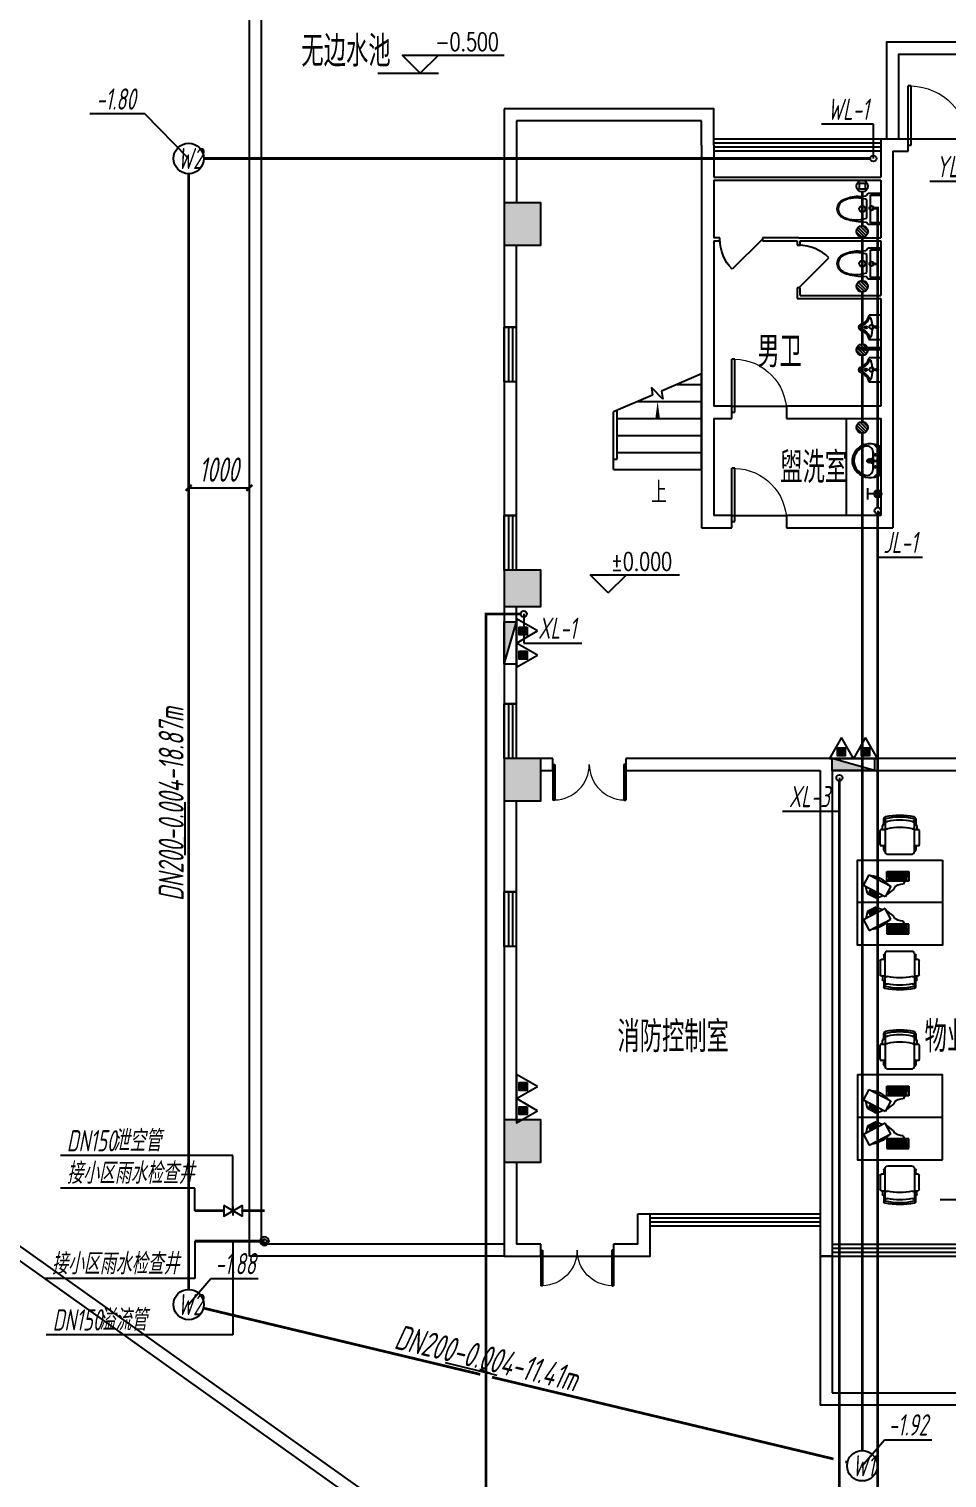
# Model space of a CAD drawing. Header units: millimetres. Extents: x 431368 to 504968, y -86454 to -30681.
# Drawn here: x 443225 to 458347, y -66919 to -43055 of the extents above; entities that cross this region are included whole.
import ezdxf

# ---------------------------------------------------------------- set-up
doc = ezdxf.new("R2010")
doc.units = ezdxf.units.MM
doc.header["$LTSCALE"] = 1000
doc.header["$MEASUREMENT"] = 0
doc.linetypes.add('DASH', pattern=[0.35, 0.25, -0.1])
doc.layers.get('0').update_dxf_attribs({"linetype": 'CONTINUOUS'})
doc.layers.get('Defpoints').update_dxf_attribs({"linetype": 'CONTINUOUS'})
for name, color, linetype in [('A-FURN', 251, 'CONTINUOUS'), ('A-ROOM-IDEN', 31, 'CONTINUOUS'), ('COLUMN', 9, 'CONTINUOUS'), ('CURTWALL', 4, 'CONTINUOUS'), ('DIM_ELEV', 3, 'CONTINUOUS'), ('DIM_SYMB', 3, 'CONTINUOUS'), ('EQUIP_地漏', 7, 'CONTINUOUS'), ('EQUIP_污水', 7, 'CONTINUOUS'), ('EQUIP_消火栓', 7, 'CONTINUOUS'), ('EQUIP_灭火器', 7, 'CONTINUOUS'), ('EQUIP_给水', 7, 'CONTINUOUS'), ('LATRINE', 6, 'CONTINUOUS'), ('PIPE-污水', 2, 'DASH'), ('PIPE-消防', 1, 'TG_X'), ('PIPE-给水', 3, 'TG_J'), ('PIPE-雨水', 4, 'TG_Y'), ('PUB_HATCH', 8, 'CONTINUOUS'), ('PUB_TEXT', 7, 'CONTINUOUS'), ('ROAD', 8, 'CONTINUOUS'), ('S_E_STAIR', 4, 'CONTINUOUS'), ('STAIR', 2, 'CONTINUOUS'), ('TEXT_污水', 7, 'CONTINUOUS'), ('TWT_DIM', 3, 'CONTINUOUS'), ('TWT_LEAD', 3, 'CONTINUOUS'), ('TWT_SYMB', 3, 'CONTINUOUS'), ('TWT_TEXT', 7, 'CONTINUOUS'), ('VALVE_污水', 7, 'CONTINUOUS'), ('VALVE_给水', 7, 'CONTINUOUS'), ('VALVE_雨水', 7, 'CONTINUOUS'), ('VPIPE-污水', 2, 'DASH'), ('VPIPE-消防', 1, 'TG_X'), ('VPIPE-给水', 3, 'TG_J'), ('WALL', 9, 'CONTINUOUS'), ('WELL_污水', 2, 'CONTINUOUS'), ('WINDOW', 4, 'CONTINUOUS'), ('填充', 8, 'CONTINUOUS'), ('看线', 254, 'CONTINUOUS')]:
    doc.layers.add(name, color=color, linetype=linetype)
doc.styles.add('_TCH_DIM', font='SIMPLEX', dxfattribs={"bigfont": 'GBCBIG'})
doc.styles.add('FS-TEXT', font='gbeitc.shx', dxfattribs={"width": 0.75, "height": 600, "bigfont": 'hztxt.shx'})
doc.styles.add('FS-TEXT_T3', font='gbeitc.shx', dxfattribs={"width": 0.75, "bigfont": 'hztxt.shx'})
doc.styles.get("Standard").update_dxf_attribs({"font": 'GBENOR', "bigfont": 'GBCBIG'})
doc.styles.add('TG_LINETYPE', font='SIMPLEX', dxfattribs={"width": 0.8, "height": 3, "bigfont": 'HZTXT'})
doc.linetypes.add('TG_J', pattern='A,2,-0.3,["J",TG_LINETYPE,S=0.1,R=0,X=-0.23,Y=-0.15],0', length=2.3)
doc.linetypes.add('TG_X', pattern='A,2,-0.3,["X",TG_LINETYPE,S=0.1,R=0,X=-0.23,Y=-0.15],0', length=2.3)
doc.linetypes.add('TG_X1', pattern='A,2,-0.6,["X1",TG_LINETYPE,S=0.1,R=0,X=-0.52,Y=-0.15],0', length=2.6)
doc.linetypes.add('TG_Y', pattern='A,3.5,-0.4,["Y",TG_LINETYPE,S=0.1,R=0,X=-0.35,Y=-0.2],0', length=3.9)
doc.dimstyles.new('_TWT_ARCH&&100', dxfattribs={"dimtxt": 400, "dimasz": 100, "dimexe": 250, "dimexo": 300, "dimgap": 100, "dimtad": 1, "dimdec": 0, "dimzin": 0, "dimdsep": 46, "dimtxsty": 'FS-TEXT_T3', "dimblk": 'ARCHTICK', "dimcen": 0.09, "dimclrt": 7, "dimazin": 2, "dimtfac": 1, "dimtdec": 0, "dimtix": 1, "dimtmove": 2, "dimatfit": 3, "dimfxl": 1, "dimtolj": 1, "dimtzin": 0, "dimarcsym": 0})

# ---------------------------------------------------------------- blocks, each defined once
blk = doc.blocks.new('A-Lavatory-Closestool-b')
for p, q in [((0, -255), (0, 255)), ((0, 255), (205, 255)), ((205, 255), (238, 216)), ((2, 228), (171, 228)), ((171, 228), (171, -228)), ((232, -150), (232, 150)), ((371, 206), (238, 216)), ((171, -228), (2, -228)), ((205, -255), (238, -216)), ((371, -206), (238, -216)), ((0, -255), (205, -255))]:
    blk.add_line(p, q)
blk.add_circle((305, 0), 50)
for centre, radius, start, end in [((404, -316), 498, 64.6821, 110.2796), ((324, -545), 752, 66.359, 86.3479), ((556, 0), 147, 294.6746, 65.3254), ((564, 0), 157, 293.0967, 66.9033), ((403, 311), 493, 249.6179, 254.5299), ((404, 317), 498, 254.8567, 295.3019), ((324, 545), 752, 273.6521, 293.641)]:
    blk.add_arc(centre, radius, start, end)
blk = doc.blocks.new('fhjhf')
at = {"layer": '填充'}
for p, q in [((262938, 55631), (262555, 55631)), ((262424, 55241), (262424, 55471)), ((262444, 55491), (262504, 55491)), ((262481, 55491), (262481, 55561)), ((262504, 55581), (262504, 55056)), ((262988, 55056), (262988, 55581)), ((262988, 55491), (263049, 55491)), ((263009, 55561), (263009, 55491)), ((263069, 55471), (263069, 55241)), ((262504, 55221), (262444, 55221)), ((262464, 55163), (262464, 55221)), ((262504, 55143), (262484, 55143)), ((262484, 55045), (262484, 55143)), ((263049, 55221), (262988, 55221)), ((262988, 55143), (263009, 55143)), ((263009, 55143), (263009, 55045)), ((263029, 55221), (263029, 55163))]:
    blk.add_line(p, q, dxfattribs=at)
for centre, major_axis, start_param, end_param in [((262555, 55581), (-50.4, 0), -1.570796, 0), ((262555, 55581), (50.4, 0), 1.570796, 3.141593), ((262938, 55581), (-50.4, 0), 3.141593, 4.712389), ((262938, 55581), (-50.4, 0), 3.141593, 4.712389), ((262444, 55471), (-20.2, 0), -1.570796, 0), ((262444, 55471), (-20.2, 0), -1.570796, 0), ((262501, 55561), (20.6, 0), 1.413405, 3.132879), ((262501, 55561), (-20.2, 0), -1.570796, 0), ((262988, 55561), (20.2, 0), 0, 1.570796), ((262988, 55561), (20.2, 0), 0, 1.570796), ((263049, 55471), (20.2, 0), 0, 1.570796), ((263049, 55471), (-20.2, 0), 3.141593, 4.712389), ((262444, 55241), (20.2, 0), 3.141593, 4.712389), ((262444, 55241), (20.2, 0), 3.141593, 4.712389), ((262484, 55163), (-20.2, 0), 0, 1.570796), ((262484, 55163), (-20.2, 0), 0, 1.570796), ((262535, 55184), (-30.3, 0), 4.47248, 6.283185), ((262746, 56043), (-861, 0), 1.330887, 1.810706), ((262958, 55184), (30.3, 0), 0, 1.810706), ((263009, 55163), (20.2, 0), 4.712389, 6.283185), ((263009, 55163), (20.2, 0), 4.712389, 6.283185), ((263049, 55241), (-20.2, 0), 1.570796, 3.141593), ((263049, 55241), (-20.2, 0), 1.570796, 3.141593), ((262515, 55045), (-30.3, 0), 0, 1.364824), ((262515, 55045), (30.3, 0), 3.141593, 4.506416), ((262535, 55063), (-30.3, 0), 4.47248, 6.283185), ((262515, 55056), (10.1, 0), 3.141593, 4.500686), ((262746, 56146), (-1164, 0), 1.364824, 1.776769), ((262746, 56146), (-1164, 0), 1.364824, 1.776769), ((262746, 56126), (1114, 0), 4.500686, 4.924092), ((262746, 55922), (-861, 0), 1.330887, 1.810706), ((262958, 55063), (30.3, 0), 0, 1.810706), ((262978, 55056), (10.1, 0), -1.359094, 0), ((262978, 55045), (-30.3, 0), 1.776769, 3.141593), ((262978, 55045), (-30.3, 0), 1.776769, 3.141593)]:
    blk.add_ellipse(centre, major_axis=major_axis, ratio=0.991572, start_param=start_param, end_param=end_param, dxfattribs=at)
blk = doc.blocks.new('fdhfgkhk')
at = {"layer": '填充'}
for p, q in [((262965, 57284), (263044, 57424)), ((263282, 57108), (262965, 57284)), ((263004, 57298), (262999, 57290)), ((262999, 57290), (263272, 57138)), ((263277, 57147), (263004, 57298)), ((263012, 57313), (263007, 57305)), ((263007, 57305), (263281, 57153)), ((263286, 57161), (263012, 57313)), ((263021, 57328), (263016, 57320)), ((263016, 57320), (263289, 57168)), ((263294, 57176), (263021, 57328)), ((263029, 57343), (263024, 57334)), ((263024, 57334), (263298, 57183)), ((263302, 57191), (263029, 57343)), ((263037, 57358), (263033, 57349)), ((263033, 57349), (263306, 57197)), ((263311, 57206), (263037, 57358)), ((263044, 57424), (263360, 57248)), ((263054, 57387), (263049, 57379)), ((263049, 57379), (263323, 57227)), ((263327, 57235), (263054, 57387)), ((263101, 57392), (263148, 57419)), ((263148, 57419), (263193, 57405)), ((263193, 57405), (263232, 57394)), ((263232, 57394), (263290, 57393)), ((263290, 57393), (263330, 57418)), ((263330, 57418), (263405, 57432)), ((263342, 57350), (263508, 57458)), ((263563, 57016), (263342, 57350)), ((263405, 57432), (263482, 57441)), ((263508, 57458), (263729, 57124)), ((263652, 57408), (263530, 57424)), ((263597, 57372), (263685, 57238)), ((263610, 57381), (263699, 57247)), ((263626, 57391), (263714, 57257)), ((263652, 57408), (263741, 57274)), ((263741, 57274), (263707, 57157)), ((263272, 57138), (263277, 57147)), ((263281, 57153), (263286, 57161)), ((263360, 57248), (263282, 57108)), ((263289, 57168), (263294, 57176)), ((263298, 57183), (263302, 57191)), ((263306, 57197), (263311, 57206)), ((263323, 57227), (263327, 57235)), ((263729, 57124), (263563, 57016))]:
    blk.add_line(p, q, dxfattribs=at)
blk.add_ellipse((263776, 57393), major_axis=(-419, 0), ratio=0.991572, start_param=0.184715, end_param=0.975735, dxfattribs=at)
blk = doc.blocks.new('_FZH')
blk.add_lwpolyline([(-0.5, -0.5), (0.5, -0.5), (0.5, 0.5), (-0.5, 0.5)], close=True)
at = {"layer": 'PUB_HATCH'}
blk.add_solid([(-0.5, -0.5), (0.5, -0.5), (-0.5, 0.5), (0.5, 0.5)], dxfattribs=at)
blk = doc.blocks.new('$TCHSYS$WIN2D')
for p, q in [((-0.5, 0.5), (0.5, 0.5)), ((-0.5, 0.5), (-0.5, -0.5)), ((0.5, 0.5), (0.5, -0.5)), ((0.5, 0.167), (-0.5, 0.167)), ((0.5, -0.167), (-0.5, -0.167)), ((-0.5, -0.5), (0.5, -0.5))]:
    blk.add_line(p, q)
blk = doc.blocks.new('$DorLib2D$00000002')
for p, q in [((-0.5, 0), (-0.5, 0.4875)), ((-0.475, 0.4875), (-0.5, 0.4875)), ((-0.475, 0), (-0.475, 0.4875)), ((0.475, 0), (0.475, 0.4875)), ((0.475, 0.4875), (0.5, 0.4875)), ((0.5, 0), (0.5, 0.4875)), ((-0.5, 0), (-0.475, 0)), ((0.5, 0), (0.475, 0))]:
    blk.add_line(p, q)
at = {"lineweight": 13}
for centre, start, end in [((-0.4875, 0), 0, 88.53072), ((0.4875, 0), 91.46928, 180)]:
    blk.add_arc(centre, 0.4875, start, end, dxfattribs=at)
blk = doc.blocks.new('$DorLib2D$00000001')
for p, q in [((0.45, 0.975), (0.5, 0.975)), ((0.45, 0), (0.45, 0.975)), ((0.5, 0), (0.5, 0.975)), ((0.5, 0), (0.45, 0))]:
    blk.add_line(p, q)
at = {"lineweight": 13}
blk.add_arc((0.475, 0), 0.975, 91.4693, 180, dxfattribs=at)
blk = doc.blocks.new('$DorLib2D$00000114')
at = {"color": 0}
blk.add_line((0.5, 0), (-0.207, 0.707), dxfattribs=at)
blk.add_arc((0.5, 0), 1, 135, 180, dxfattribs=at)
blk = doc.blocks.new('$lvtry$00000178')
at = {"color": 0}
for p, q in [((-238, 0), (238, 0)), ((-214, -36), (-272, -91)), ((-180, -23), (180, -23)), ((-142, -105), (140, -105)), ((140, -105), (-142, -105)), ((216, -37), (268, -91))]:
    blk.add_line(p, q, dxfattribs=at)
blk.add_lwpolyline([(-104, -430, 0.224698), (110, -425, 0.348046), (269, -79), (239, 0), (-241, 0), (-271, -79, 0.356844)], format="xyb", close=True, dxfattribs=at)
for centre, radius in [((-100, -65), 16.3), ((1, -172), 31.6), ((100, -65), 16.3)]:
    blk.add_circle(centre, radius, dxfattribs=at)
at = {"color": 0, "lineweight": 13}
blk.add_circle((1, -172), 23, dxfattribs=at)
at = {"color": 0}
for centre, radius, start, end in [((-142, -205), 100, 90, 190.5602), ((-1, -179), 243, 190.5602, 349.4398), ((-180, -73), 50, 90, 133.181), ((140, -205), 100, 349.4398, 90), ((180, -73), 50, 44.5607, 90)]:
    blk.add_arc(centre, radius, start, end, dxfattribs=at)
for p in [(0, -65), (1, -172)]:
    blk.add_point(p, dxfattribs=at)
blk = doc.blocks.new('$lvtry$00000224')
at = {"color": 0, "elevation": 0}
blk.add_lwpolyline([(-205, -191), (-205, 0), (205, 0), (205, -191, 0.268068), (51, -323, -0.317765), (0, -360, -0.317765), (-51, -323, 0.268068)], format="xyb", close=True, dxfattribs=at)
at = {"color": 0}
for centre in [(0, -60, 0), (0, -242, 0)]:
    blk.add_circle(centre, 20, dxfattribs=at)
for centre, radius, start, end in [((-152, -175, 0), 10, 114.1084, 248.1394), ((5, -526, 0), 395, 66.6675, 114.1084), ((-243, -401, 0), 233, 19.2639, 68.1394), ((243, -401, 0), 233, 110.4941, 160.7361), ((158, -173, 0), 10, 290.4941, 66.6675), ((0, -316, 0), 24, 199.2639, 269.4998), ((0, -316, 0), 24, 270.5002, 340.7361)]:
    blk.add_arc(centre, radius, start, end, dxfattribs=at)
for p in [(0, -60, 0), (0, -242, 0)]:
    blk.add_point(p, dxfattribs=at)
blk = doc.blocks.new('$TwtSys$00000141')
for p, q in [((-94, 8), (-10, 92)), ((-94, 8), (-10, 92)), ((-87, -35), (35, 87)), ((-87, -35), (35, 87)), ((-66, -66), (66, 66)), ((-66, -66), (66, 66)), ((-32, -87), (88, 33)), ((-32, -87), (88, 33)), ((11, -92), (92, -11)), ((11, -92), (92, -11))]:
    blk.add_line(p, q)
blk.add_circle((0, 0), 94)
blk.add_circle((0, 0), 94)
blk = doc.blocks.new('$TwtSys$00000546')
h = blk.add_hatch()
h.set_pattern_fill('ANSI31', color=256, scale=200, style=0)
h.set_pattern_definition([(45, (-38543.802, -6670.83), (-17.67767, 17.67767), [])])
h.paths.add_polyline_path([(-65, 174), (65, 174), (65, 44), (-65, 44)])
for points in [[(0, 344), (-198, 0), (198, 0)], [(-65, 174), (65, 174), (65, 44), (-65, 44)]]:
    blk.add_lwpolyline(points, close=True)
blk = doc.blocks.new('$VALVE$00000497')
for p, q in [((78, 138), (-78, 138)), ((0, 50), (0, 138))]:
    blk.add_line(p, q)
at = {"const_width": 49.6}
blk.add_lwpolyline([(25, 0, 1), (-25, 0, 1)], format="xyb", close=True, dxfattribs=at)
blk.add_circle((0, 0), 50)
blk = doc.blocks.new('$TwtSys$00000519')
blk.add_circle((0, 0, 0), 25)
blk = doc.blocks.new('$TwtSys$00000434')
for p, q in [((-0.5, 0.5), (-0.5, -0.5)), ((-0.5, -0.5), (0.5, 0.5)), ((0.5, 0.5), (-0.5, 0.5)), ((0.5, -0.5), (0.5, 0.5)), ((-0.5, -0.5), (0.5, -0.5))]:
    blk.add_line(p, q)
blk.add_solid([(0.5, -0.5), (0.5, 0.5), (-0.5, -0.5)])
blk = doc.blocks.new('$VALVE$00000334')
blk.add_lwpolyline([(-70, 0, 1), (70, 0, 1), (-70, 0, 1.272225)], format="xyb")
blk.add_circle((0, 0), 33.9)
for p in [(-70, 0), (70, 0)]:
    blk.add_point(p)
blk = doc.blocks.new('$VALVE$00000296')
for points in [[(-125, 72), (-125, -72), (125, 72), (125, -72), (-125, 72)], [(0, 60), (0, -64)]]:
    blk.add_lwpolyline(points)
for p in [(-125, 0), (125, 0)]:
    blk.add_point(p)
blk = doc.blocks.new('$TWTSYS$00000187')
blk.add_circle((0, 0, 0), 0.5)
blk = doc.blocks.new('_ArchTick')
at = {"color": 0, "linetype": 'ByBlock', "const_width": 0.4}
blk.add_lwpolyline([(-0.5, -0.5), (0.5, 0.5)], dxfattribs=at)
blk = doc.blocks.new('*D59')
at = {"layer": 'Defpoints', "color": 0, "transparency": 16777216}
for p in [(446855, -50611), (445855, -51481), (446855, -51481)]:
    blk.add_point(p, dxfattribs=at)
at = {"layer": 'TWT_DIM', "color": 0, "lineweight": -2, "transparency": 16777216}
for p, q in [((445855, -51181), (445855, -50361)), ((446855, -51181), (446855, -50361)), ((445855, -50611), (446855, -50611))]:
    blk.add_line(p, q, dxfattribs=at)
at = {"layer": 'TWT_DIM', "color": 0, "lineweight": -2, "transparency": 16777216, "xscale": 100, "yscale": 100, "zscale": 100, "rotation": 180}
blk.add_blockref('_ArchTick', (445855, -50611), dxfattribs=at)
at = {"layer": 'TWT_DIM', "color": 0, "lineweight": -2, "transparency": 16777216, "xscale": 100, "yscale": 100, "zscale": 100}
blk.add_blockref('_ArchTick', (446855, -50611), dxfattribs=at)
at = {"layer": 'TWT_DIM', "color": 7, "transparency": 16777216, "insert": (446355, -50311), "char_height": 400, "attachment_point": 5, "style": 'FS-TEXT_T3'}
blk.add_mtext('\\A1;1000', dxfattribs=at)
blk = doc.blocks.new('$TwtSys$00000136')
at = {"elevation": 0}
blk.add_lwpolyline([(-51, 45), (51, 45), (51, -49), (-51, -49)], close=True, dxfattribs=at)
blk.add_circle((0, 0, 0), 93.8)

msp = doc.modelspace()

# ---------------------------------------------------------------- hatches: boundary and pattern name
at = {"layer": 'PIPE-消防', "linetype": 'TG_X1'}
for points in [[(450754.9, -52687.9), (450754.9, -52665.4), (450732.4, -52665.4)], [(450754.9, -52687.9), (450732.4, -52687.9), (450732.4, -52665.4)]]:
    msp.add_hatch(color=256, dxfattribs=at).paths.add_polyline_path(points)
at = {"layer": 'PIPE-给水', "linetype": 'TG_J'}
for points in [[(457204.9, -46006), (457227.4, -46006), (457227.4, -45983.5)], [(457204.9, -46006), (457204.9, -45983.5), (457227.4, -45983.5)]]:
    msp.add_hatch(color=256, dxfattribs=at).paths.add_polyline_path(points)
at = {"layer": 'TWT_SYMB'}
for points in [[(445793.3, -56663.5), (445793.3, -56363.5), (445753.3, -56363.5)], [(450933.6, -65223), (450641.9, -65153.2), (450651.2, -65114.3)]]:
    msp.add_hatch(color=256, dxfattribs=at).paths.add_polyline_path(points)

# ---------------------------------------------------------------- linework, layer by layer
at = {"layer": 'A-FURN'}
for p, q in [((458271.5, -57443.6), (456871.5, -57443.6)), ((458271.5, -60979.4), (456871.5, -60979.4))]:
    msp.add_line(p, q, dxfattribs=at)
for points in [[(458271.5, -56743.6), (458271.5, -58143.6), (456871.5, -58143.6), (456871.5, -56743.6)], [(458271.5, -61679.4), (458271.5, -60279.4), (456871.5, -60279.4), (456871.5, -61679.4)]]:
    msp.add_lwpolyline(points, close=True, dxfattribs=at)
at = {"layer": 'CURTWALL'}
for p, q in [((457254.9, -44867.9), (454504.9, -44867.9)), ((457254.9, -44934.5), (454504.9, -44934.5)), ((457254.9, -45001.2), (454504.9, -45001.2)), ((457254.9, -45067.9), (454504.9, -45067.9)), ((453454.9, -62567.9), (456254.9, -62567.9)), ((453454.9, -62634.5), (456254.9, -62634.5)), ((453454.9, -62701.2), (456254.9, -62701.2)), ((453454.9, -62767.9), (456254.9, -62767.9)), ((456454.9, -63067.9), (461854.9, -63067.9)), ((456454.9, -63134.5), (461854.9, -63134.5)), ((456454.9, -63201.2), (461854.9, -63201.2)), ((456454.9, -63267.9), (461854.9, -63267.9))]:
    msp.add_line(p, q, dxfattribs=at)
at = {"layer": 'DIM_ELEV'}
for p, q in [((449670.4, -43785.2), (449370.4, -43485.2)), ((449370.4, -43485.2), (451050.4, -43485.2)), ((449670.4, -43785.2), (449970.4, -43485.2)), ((448970.4, -43785.2), (449970.4, -43785.2)), ((452766.2, -52343.6), (452466.2, -52043.6)), ((452466.2, -52043.6), (453939.3, -52043.6)), ((452766.2, -52343.6), (453066.2, -52043.6))]:
    msp.add_line(p, q, dxfattribs=at)
at = {"layer": 'DIM_SYMB'}
msp.add_lwpolyline([(453579.9, -50447.9, 0, 0, 0), (453579.9, -49187.9, 0, 80, 0), (453579.9, -49487.9, 0, 0, 0)], format="xyseb", dxfattribs=at)
at = {"layer": 'LATRINE'}
for p, q in [((454504.9, -45492.9), (457254.9, -45492.9)), ((454504.9, -45542.9), (457254.9, -45542.9)), ((454604.9, -46492.9), (454504.9, -46492.9)), ((454604.9, -46542.9), (454604.9, -46492.9)), ((455904.9, -46492.9), (455304.9, -46492.9)), ((455304.9, -46492.9), (455304.9, -46542.9)), ((455904.9, -46492.9), (457254.9, -46492.9)), ((454504.9, -46542.9), (454604.9, -46542.9)), ((455304.9, -46542.9), (455879.9, -46542.9)), ((455879.9, -46542.9), (455879.9, -46617.9)), ((455879.9, -46617.9), (455929.9, -46617.9)), ((455929.9, -46617.9), (455929.9, -46542.9)), ((455929.9, -46542.9), (457254.9, -46542.9)), ((455929.9, -47317.9), (455879.9, -47317.9)), ((455879.9, -47317.9), (455879.9, -47492.9)), ((455929.9, -47442.9), (455929.9, -47317.9)), ((455929.9, -47442.9), (457254.9, -47442.9)), ((455879.9, -47492.9), (457254.9, -47492.9)), ((456895.2, -48302.8), (457254.9, -48302.8)), ((456895.2, -48332.8), (457254.9, -48332.8))]:
    msp.add_line(p, q, dxfattribs=at)
msp.add_lwpolyline([(456895.2, -48302.8), (456895.2, -48332.8)], dxfattribs=at)
at = {"layer": 'LATRINE', "elevation": 0}
msp.add_lwpolyline([(457254.9, -51067.9), (456688.8, -51067.9), (456688.8, -49467.9), (457254.9, -49467.9), (457254.9, -51067.9)], dxfattribs=at)
at = {"layer": 'PIPE-污水', "linetype": 'DASH', "const_width": 45}
for points in [[(457084.9, -45187.9), (446104.9, -45187.9)], [(445854.9, -63812.5), (445854.9, -45437.9)], [(456949.9, -45736.6), (456949.9, -46295.4)], [(456949.9, -46483.4), (456949.9, -47198.9)], [(456949.9, -47386.9), (456949.9, -48245.9)], [(456949.9, -48433.9), (456949.9, -49523.9)], [(456949.9, -49711.9), (456949.9, -66467.9)], [(446098, -64120.7), (450657.6, -65212)], [(450852.1, -65258.5), (456477.6, -66604.8)], [(456672.1, -66651.4), (456706.8, -66659.7)]]:
    msp.add_lwpolyline(points, dxfattribs=at)
at = {"layer": 'PIPE-消防', "linetype": 'TG_X1', "ltscale": 0.6, "const_width": 45}
for points in [[(450754.9, -52687.9), (451324.9, -52687.9)], [(450754.9, -69031.7), (450754.9, -52687.9)], [(456574.9, -73027.4), (456574.9, -55437.9)]]:
    msp.add_lwpolyline(points, dxfattribs=at)
at = {"layer": 'PIPE-给水', "linetype": 'TG_J', "ltscale": 0.6, "const_width": 45}
for points in [[(457104.9, -46006), (457204.9, -46006)], [(457204.9, -46923.3), (457204.9, -46006)], [(457104.9, -46923.3), (457204.9, -46923.3)], [(457204.9, -47960.6), (457204.9, -46923.3)], [(457104.9, -47960.6), (457204.9, -47960.6)], [(457204.9, -48664.7), (457204.9, -47960.6)], [(457104.9, -48664.7), (457204.9, -48664.7)], [(457204.9, -50167.9), (457204.9, -48664.7)], [(457104.9, -50167.9), (457204.9, -50167.9)], [(457204.9, -50937.9), (457204.9, -50167.9)], [(457204.9, -78217.9), (457204.9, -51037.9)]]:
    msp.add_lwpolyline(points, dxfattribs=at)
at = {"layer": 'PIPE-雨水', "linetype": 'DASH', "const_width": 45}
for points in [[(445954.9, -62517.9), (446435.6, -62517.9)], [(446735.6, -62517.9), (447104.9, -62517.9)], [(445954.9, -63017.9), (447034.9, -63017.9)], [(447034.9, -63017.9), (447104.9, -63017.9)]]:
    msp.add_lwpolyline(points, dxfattribs=at)
at = {"layer": 'ROAD', "linetype": 'ByBlock'}
for p, q in [((459176.5, -74543.4), (431483.4, -54857.9)), ((459060.6, -74706.4), (431367.5, -55020.9))]:
    msp.add_line(p, q, dxfattribs=at)
at = {"layer": 'S_E_STAIR'}
for points in [[(456454.3, -65517.9), (466754.9, -65517.9), (466754.9, -62767.9)], [(451054.9, -63067.9), (447054.9, -63067.9)], [(451054.9, -63267.9), (446854.9, -63267.9)], [(456254.9, -63267.9), (456254.9, -65717.9)], [(456454.3, -63267.9), (456454.3, -65517.9)]]:
    msp.add_lwpolyline(points, dxfattribs=at)
at = {"layer": 'STAIR'}
for p, q in [((454304.9, -48735.2), (453644.1, -49020.2)), ((453904.5, -48907.9), (454304.9, -48907.9)), ((454304.9, -50307.9), (454304.9, -48735.2)), ((453497.4, -49083.4), (452854.9, -49360.5)), ((453663.6, -49153.8), (453479.1, -48958.1)), ((453479.1, -48958.1), (453497.4, -49083.4)), ((453644.1, -49020.2), (453663.6, -49153.8)), ((452854.9, -50137.9), (452854.9, -49360.5)), ((452854.9, -50137.9), (452854.9, -49360.5)), ((452914.9, -50137.9), (452914.9, -49334.6)), ((453255.2, -49187.9), (454304.9, -49187.9)), ((452914.9, -49467.9), (454304.9, -49467.9)), ((452914.9, -49747.9), (454304.9, -49747.9)), ((452914.9, -50027.9), (454304.9, -50027.9)), ((452854.9, -50307.9), (452854.9, -50137.9)), ((452854.9, -50137.9), (452914.9, -50137.9)), ((452854.9, -50307.9), (454304.9, -50307.9))]:
    msp.add_line(p, q, dxfattribs=at)
for points in [[(457354.9, -44867.9), (457354.9, -43267.9), (460554.9, -43267.9)], [(457554.9, -44867.9), (457554.9, -43467.9), (460554.9, -43467.9)]]:
    msp.add_lwpolyline(points, dxfattribs=at)
at = {"layer": 'TWT_LEAD'}
for p, q in [((445132.2, -44454), (444226.9, -44454)), ((445854.9, -45187.9), (445132.2, -44454)), ((457134.9, -44623.2), (456277.9, -44623.2)), ((457134.9, -45187.9), (457134.9, -44623.2)), ((459174.9, -45565.5), (458062.7, -45565.5)), ((457204.9, -50987.9), (457204.9, -51756)), ((457204.9, -51756), (457945.6, -51756)), ((451374.9, -52687.9), (451374.9, -53167.9)), ((451374.9, -53167.9), (452329.5, -53167.9)), ((456574.9, -55387.9), (456574.9, -55941.2)), ((456574.9, -55941.2), (455637.3, -55941.2)), ((446585.6, -61610.1), (443742.7, -61610.1)), ((446585.6, -62517.9), (446585.6, -61610.1)), ((446585.6, -62517.9), (446585.6, -61610.1)), ((445954.9, -62142.9), (443743.4, -62142.9)), ((445954.9, -62517.9), (445954.9, -62142.9)), ((459174.9, -62336.6), (458235.5, -62336.6)), ((445954.9, -63017.9), (445954.9, -63635.1)), ((446585.6, -63017.9), (446585.6, -64560.2)), ((446585.6, -63017.9), (446585.6, -64560.2)), ((445954.9, -63635.1), (443494.9, -63635.1)), ((445854.9, -64062.5), (446221.7, -63633.8)), ((446221.7, -63633.8), (447000.1, -63633.8)), ((446585.6, -64560.2), (443510.1, -64560.2)), ((456949.9, -66717.9), (457316.7, -66289.1)), ((457316.7, -66289.1), (458095.1, -66289.1))]:
    msp.add_line(p, q, dxfattribs=at)
at = {"layer": 'TWT_SYMB'}
for points in [[(445793.3, -55787.7), (445793.3, -56663.5)], [(450081.9, -65019.2), (450933.6, -65223)]]:
    msp.add_lwpolyline(points, dxfattribs=at)
at = {"layer": 'VPIPE-污水', "linetype": 'Continuous'}
msp.add_circle((457134.9, -45187.9), 50, dxfattribs=at)
at = {"layer": 'VPIPE-消防', "linetype": 'Continuous'}
for centre in [(451374.9, -52687.9), (451374.9, -52687.9), (456574.9, -55387.9), (456574.9, -55387.9)]:
    msp.add_circle(centre, 50, dxfattribs=at)
at = {"layer": 'VPIPE-给水', "linetype": 'Continuous'}
msp.add_circle((457204.9, -50987.9), 50, dxfattribs=at)
at = {"layer": 'WALL'}
for p, q in [((454504.9, -44367.9), (451054.9, -44367.9)), ((451054.9, -44367.9), (451054.9, -45917.9)), ((454504.9, -44967.9), (454504.9, -44367.9)), ((454304.9, -44567.9), (451254.9, -44567.9)), ((451254.9, -44567.9), (451254.9, -45917.9)), ((454304.9, -44967.9), (454304.9, -44567.9)), ((454304.9, -44967.9), (454304.9, -45517.9)), ((454304.9, -44967.9), (454304.9, -44967.9)), ((454504.9, -44967.9), (454504.9, -45492.9)), ((454504.9, -44967.9), (454504.9, -44967.9)), ((457254.9, -44867.9), (457254.9, -45492.9)), ((457704.9, -44867.9), (457254.9, -44867.9)), ((457454.9, -45067.9), (457454.9, -45517.9)), ((457454.9, -45067.9), (457704.9, -45067.9)), ((457704.9, -45067.9), (457704.9, -44867.9)), ((454304.9, -45517.9), (454304.9, -46517.9)), ((454504.9, -45542.9), (454504.9, -46492.9)), ((457254.9, -45542.9), (457254.9, -46492.9)), ((457454.9, -45517.9), (457454.9, -46517.9)), ((454304.9, -46517.9), (454304.9, -49367.9)), ((457454.9, -46517.9), (457454.9, -47467.9)), ((451054.9, -46617.9), (451054.9, -47967.9)), ((451254.9, -47967.9), (451254.9, -46617.9)), ((454504.9, -46542.9), (454504.9, -49267.9)), ((457254.9, -46542.9), (457254.9, -47442.9)), ((457454.9, -47467.9), (457454.9, -49367.9)), ((457254.9, -47492.9), (457254.9, -49267.9)), ((451054.9, -47967.9), (451254.9, -47967.9)), ((451054.9, -48867.9), (451054.9, -51067.9)), ((451254.9, -48867.9), (451054.9, -48867.9)), ((451254.9, -51067.9), (451254.9, -48867.9)), ((454304.9, -49367.9), (454304.9, -51267.9)), ((454804.9, -49267.9), (454504.9, -49267.9)), ((454804.9, -49467.9), (454804.9, -49267.9)), ((457254.9, -49267.9), (455704.9, -49267.9)), ((455704.9, -49267.9), (455704.9, -49467.9)), ((457454.9, -49367.9), (457454.9, -51267.9)), ((454504.9, -49467.9), (454804.9, -49467.9)), ((454504.9, -49467.9), (454504.9, -51067.9)), ((455704.9, -49467.9), (457254.9, -49467.9)), ((457254.9, -49467.9), (457254.9, -51067.9)), ((451054.9, -51067.9), (451254.9, -51067.9)), ((454804.9, -51067.9), (454504.9, -51067.9)), ((454804.9, -51267.9), (454804.9, -51067.9)), ((457254.9, -51067.9), (455704.9, -51067.9)), ((455704.9, -51067.9), (455704.9, -51267.9)), ((454304.9, -51267.9), (454804.9, -51267.9)), ((455704.9, -51267.9), (457454.9, -51267.9)), ((451054.9, -52567.9), (451054.9, -54167.9)), ((451254.9, -54167.9), (451254.9, -52567.9)), ((451054.9, -54167.9), (451254.9, -54167.9)), ((451854.9, -55067.9), (451654.9, -55067.9)), ((451854.9, -55267.9), (451854.9, -55067.9)), ((456354.9, -55067.9), (453054.9, -55067.9)), ((453054.9, -55067.9), (453054.9, -55267.9)), ((460454.9, -55067.9), (456354.9, -55067.9)), ((451654.9, -55267.9), (451854.9, -55267.9)), ((453054.9, -55267.9), (456254.9, -55267.9)), ((456254.9, -55267.9), (456254.9, -62667.9)), ((456454.9, -55267.9), (456454.9, -62667.9)), ((456454.9, -55267.9), (460454.9, -55267.9)), ((451054.9, -55767.9), (451054.9, -57267.9)), ((451254.9, -57267.9), (451254.9, -55767.9)), ((451054.9, -57267.9), (451254.9, -57267.9)), ((451254.9, -58167.9), (451054.9, -58167.9)), ((451054.9, -58167.9), (451054.9, -61017.9)), ((451254.9, -61017.9), (451254.9, -58167.9)), ((451054.9, -61717.9), (451054.9, -63267.9)), ((451254.9, -61717.9), (451254.9, -63067.9)), ((453254.9, -63067.9), (453254.9, -62567.9)), ((453254.9, -62567.9), (453454.9, -62567.9)), ((453454.9, -63267.9), (453454.9, -62567.9)), ((456254.9, -62667.9), (456254.9, -63267.9)), ((456454.9, -62667.9), (456454.9, -63267.9)), ((451654.9, -63067.9), (451254.9, -63067.9)), ((451654.9, -63267.9), (451654.9, -63067.9)), ((453254.9, -63067.9), (452854.9, -63067.9)), ((452854.9, -63067.9), (452854.9, -63267.9)), ((451054.9, -63267.9), (451654.9, -63267.9)), ((452854.9, -63267.9), (453454.9, -63267.9)), ((456454.9, -63267.9), (456254.9, -63267.9))]:
    msp.add_line(p, q, dxfattribs=at)
at = {"layer": 'WINDOW'}
for p, q in [((454804.9, -49267.9), (455704.9, -49267.9)), ((454804.9, -51067.9), (455704.9, -51067.9))]:
    msp.add_line(p, q, dxfattribs=at)
for points in [[(446854.9, -63267.9), (446854.9, -41917.9), (460554.9, -41917.9), (460554.9, -43267.9)], [(447054.9, -63067.9), (447054.9, -42117.9), (460354.9, -42117.9), (460354.9, -43267.9)], [(451054.9, -44367.9), (451054.9, -63267.9), (453454.9, -63267.9), (453454.9, -62767.9), (456254.9, -62767.9), (456254.9, -63267.9), (462054.9, -63267.9), (462054.9, -62767.9), (479654.9, -62767.9), (479654.9, -63267.9), (485454.9, -63267.9), (485454.9, -62767.9), (488254.9, -62767.9), (488254.9, -63267.9), (490654.9, -63267.9), (490654.9, -44367.9), (487204.9, -44367.9), (487204.9, -44867.9), (454504.9, -44867.9), (454504.9, -44367.9), (451054.9, -44367.9)], [(466954.9, -65717.9), (456254.9, -65717.9)]]:
    msp.add_lwpolyline(points, dxfattribs=at)

# ---------------------------------------------------------------- block references
at = {"layer": 'COLUMN'}
for p, xscale, yscale, zscale in [((451354.9, -46267.9), 599.9999999979045, 700, 700), ((451354.9, -52267.9), 600, 600, 600), ((451354.9, -55417.9), 599.9999999967986, 699.9999999976717, 699.9999999976717), ((451354.9, -61367.9), 599.9999999967986, 699.9999999967986, 699.9999999967986)]:
    msp.add_blockref('_FZH', p, dxfattribs=dict(at, xscale=xscale, yscale=yscale, zscale=zscale))
at = {"layer": 'EQUIP_地漏', "rotation": 90}
for p in [(456949.9, -46389.4), (456949.9, -47292.9), (456949.9, -48339.9), (456949.9, -49617.9)]:
    msp.add_blockref('$TwtSys$00000141', p, dxfattribs=at)
at = {"layer": 'EQUIP_污水', "rotation": 90}
msp.add_blockref('$TwtSys$00000136', (456949.9, -45642.9), dxfattribs=at)
at = {"layer": 'EQUIP_消火栓', "xscale": 700, "yscale": -200, "zscale": 700}
for p, rotation in [((451154.9, -53167.9), 90), ((456804.9, -55167.9), 180)]:
    msp.add_blockref('$TwtSys$00000434', p, dxfattribs=dict(at, rotation=rotation))
at = {"layer": 'EQUIP_灭火器', "rotation": 270}
for p in [(451254.9, -52969.5), (451254.9, -53366.3), (451254.9, -60472.7), (451254.9, -60869.5)]:
    msp.add_blockref('$TwtSys$00000546', p, dxfattribs=at)
at = {"layer": 'EQUIP_灭火器'}
for p in [(456606.5, -55067.9), (457003.3, -55067.9)]:
    msp.add_blockref('$TwtSys$00000546', p, dxfattribs=at)
at = {"layer": 'EQUIP_给水', "xscale": 1.5, "yscale": 1.5, "zscale": 1.5, "rotation": 270}
for p in [(457104.9, -46006), (457104.9, -46923.3), (457104.9, -47960.6), (457104.9, -48664.7), (457104.9, -50167.9)]:
    msp.add_blockref('$TwtSys$00000519', p, dxfattribs=at)
at = {"layer": 'LATRINE'}
for name, p, rotation in [('A-Lavatory-Closestool-b', (457254.9, -46017.9), 180), ('A-Lavatory-Closestool-b', (457254.9, -46917.9), 180), ('$lvtry$00000224', (457254.9, -47967.9, 0), 270), ('$lvtry$00000224', (457254.9, -48667.9, 0), 270), ('$lvtry$00000178', (457234.9, -50166.4, 0), 270)]:
    msp.add_blockref(name, p, dxfattribs=dict(at, rotation=rotation))
at = {"layer": 'VALVE_污水'}
msp.add_blockref('$VALVE$00000334', (447104.9, -63017.9), dxfattribs=at)
at = {"layer": 'VALVE_给水', "xscale": 1.2, "yscale": 1.2, "zscale": 1.2, "rotation": 89.99999999999187}
msp.add_blockref('$VALVE$00000497', (457204.9, -50711.4), dxfattribs=at)
at = {"layer": 'VALVE_雨水', "xscale": 1.2, "yscale": 1.2, "zscale": 1.2}
msp.add_blockref('$VALVE$00000296', (446585.6, -62517.9), dxfattribs=at)
at = {"layer": 'WELL_污水', "xscale": 500, "yscale": 500, "zscale": 500, "rotation": 270}
for p in [(445854.9, -45187.9), (445854.9, -64062.5), (456949.9, -66717.9)]:
    msp.add_blockref('$TWTSYS$00000187', p, dxfattribs=at)
at = {"layer": 'WINDOW'}
for name, p, xscale, yscale, zscale, rotation in [('$DorLib2D$00000001', (458204.9, -44967.9), 1000, -1000, 1000, 180), ('$DorLib2D$00000114', (455904.9, -46967.9), -700, -700, -700, 90), ('$TCHSYS$WIN2D', (451154.9, -48417.9), -900, 200, -900, 270), ('$TCHSYS$WIN2D', (451154.9, -51517.9), -900, 200, -900, 270), ('$TCHSYS$WIN2D', (451154.9, -54617.9), -900, 200, -900, 270), ('$TCHSYS$WIN2D', (451154.9, -57717.9), -900, 200, -900, 270)]:
    msp.add_blockref(name, p, dxfattribs=dict(at, xscale=xscale, yscale=yscale, zscale=zscale, rotation=rotation))
for name, p, xscale, yscale, zscale in [('$DorLib2D$00000114', (454954.9, -46517.9), 700, -700, 700), ('$DorLib2D$00000001', (455254.9, -49367.9), -900, 900, -900), ('$DorLib2D$00000001', (455254.9, -51167.9), -900, 900, -900), ('$DorLib2D$00000002', (452454.9, -55167.9), -1200, -1200, -1200), ('$DorLib2D$00000002', (452254.9, -63167.9), 1200, -1200, 1200)]:
    msp.add_blockref(name, p, dxfattribs=dict(at, xscale=xscale, yscale=yscale, zscale=zscale))
at = {"layer": '看线', "linetype": 'ByBlock'}
for name, p, rotation in [('fhjhf', (720314.7, -1015.1), 180), ('fdhfgkhk', (659758.7, 120867.7), 209.0589521240775), ('fhjhf', (720314.7, -4550.9), 180), ('fdhfgkhk', (659758.7, 117332), 209.0589521240775)]:
    msp.add_blockref(name, p, dxfattribs=dict(at, rotation=rotation))
at = {"layer": '看线', "linetype": 'ByBlock', "xscale": -1, "rotation": 330.9410478759224}
for p in [(659758.7, -235754.9), (659758.7, -239290.7)]:
    msp.add_blockref('fdhfgkhk', p, dxfattribs=at)
at = {"layer": '看线', "linetype": 'ByBlock', "xscale": -1}
for p in [(720314.7, -113872.1), (720314.7, -117407.9)]:
    msp.add_blockref('fhjhf', p, dxfattribs=at)

# ---------------------------------------------------------------- texts
at = {"layer": 'A-ROOM-IDEN', "color": 8}
for s, p in [('无边水池', (447711.2, -43675.4)), ('男卫', (455221.1, -48627.1)), ('盥洗室', (455598.6, -50532.9)), ('消防控制室', (452917.5, -59906.6)), ('物业管理办公', (457977.3, -59906.6))]:
    msp.add_text(s, height=510.64, dxfattribs=at).set_placement(p)
at = {"layer": 'PUB_TEXT', "style": '_TCH_DIM', "width": 0.705882}
for s, p in [('-0.500', (449920.4, -43415.2)), ('%%P0.000', (452809.3, -51973.6))]:
    msp.add_text(s, height=297.5, dxfattribs=at).set_placement(p)
at = {"layer": 'PUB_TEXT', "style": '_TCH_DIM'}
msp.add_text('上', height=357.4, dxfattribs=at).set_placement((453475.6, -50867.9))
at = {"layer": 'TEXT_污水', "style": 'FS-TEXT', "width": 0.75}
for s, p in [('W2', (445677.2, -45362.9)), ('W2', (445677.2, -64237.5)), ('W1', (456788.6, -66892.9))]:
    msp.add_text(s, height=350, dxfattribs=at).set_placement(p)
at = {"layer": 'TEXT_污水', "linetype": 'DASH', "style": 'FS-TEXT', "width": 0.75}
for s, rotation, p in [('DN200-0.004-18.87m', 90, (445772.1, -57416.4)), ('DN200-0.004-11.41m', 346.54079, (449224.3, -64783.8))]:
    msp.add_text(s, height=410, rotation=rotation, dxfattribs=at).set_placement(p)
at = {"layer": 'TWT_TEXT', "style": 'FS-TEXT', "width": 0.75}
for s, p in [('-1.80', (444331.9, -44384)), ('WL-1', (456382.9, -44553.2)), ('YL-1', (458167.7, -45495.5)), ('JL-1', (457299.2, -51686)), ('XL-1', (451612, -53097.9)), ('XL-3', (455742.3, -55871.2)), ('DN150', (443847.7, -61540.1)), ('泄空管', (444613.3, -61540.1)), ('接小区雨水检查井', (443848.4, -62072.9)), ('接小区雨水检查井', (443599.9, -63565.1)), ('-1.88', (446293.5, -63563.8)), ('DN150', (443615.1, -64490.2)), ('溢流管', (444380.7, -64490.2)), ('-1.92', (457383.1, -66219.1))]:
    msp.add_text(s, height=350, dxfattribs=at).set_placement(p)

# ---------------------------------------------------------------- dimensions: what is measured, and where the dimension line sits
at = {"layer": 'TWT_DIM'}
dim = msp.add_aligned_dim(p1=(445854.9, -51481), p2=(446854.9, -51481), distance=870.3, dimstyle='_TWT_ARCH&&100', dxfattribs=at)
dim.commit()
dim.dimension.update_dxf_attribs({"geometry": '*D59', "text_midpoint": (446354.9, -50310.6)})

doc.saveas('drawing.dxf')
